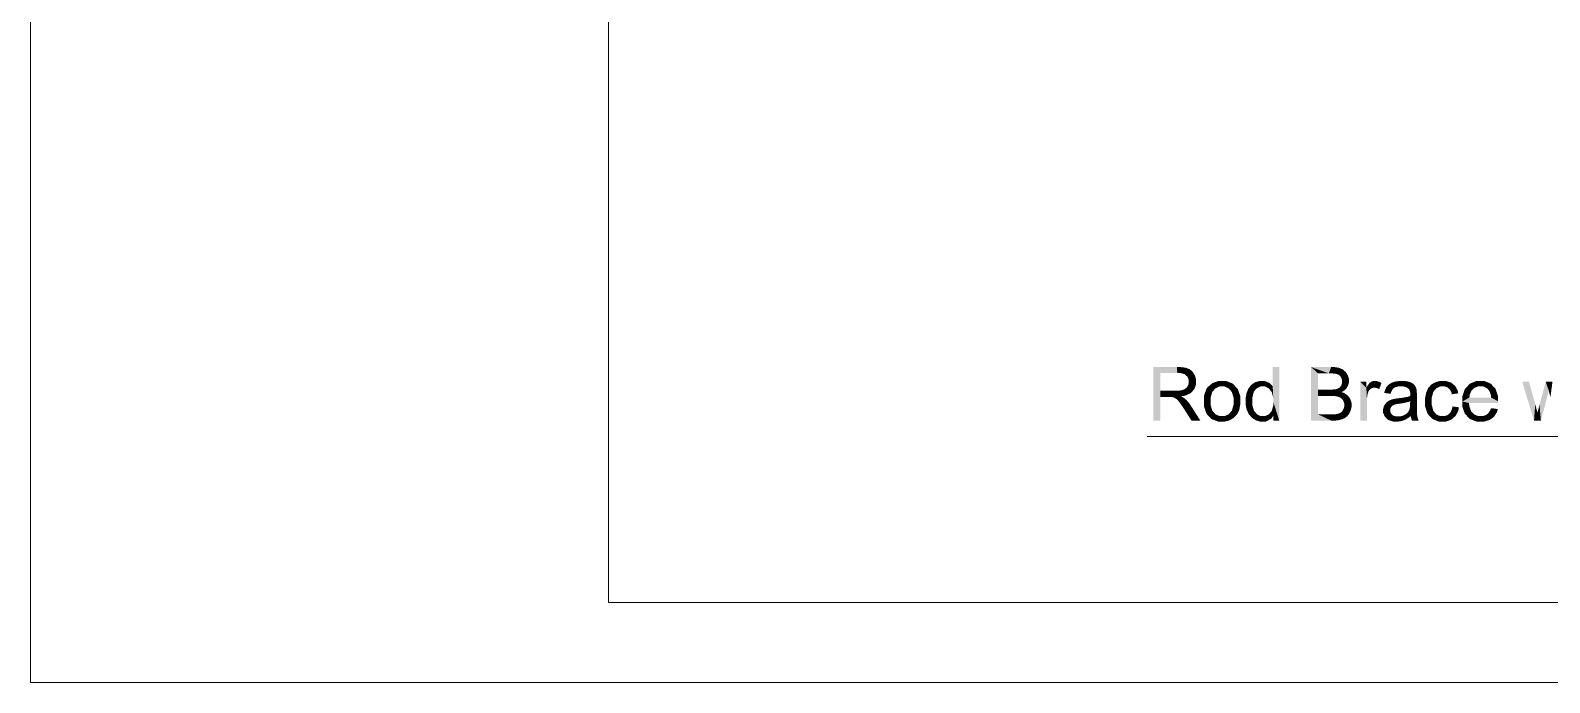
# Model space of a CAD drawing. Header units: millimetres. Extents: x 2 to 579, y 1 to 405.
# Drawn here: x 113 to 172.6, y 78.6 to 104.2 of the extents above; entities that cross this region are included whole.
import ezdxf

# ---------------------------------------------------------------- set-up
doc = ezdxf.new("R2010")
doc.units = ezdxf.units.MM
doc.linetypes.add('XKITLINE00', pattern=[0])
doc.layers.add('GraphicObject', color=6, linetype='Continuous', lineweight=0)
doc.layers.add('LinkedObject', color=7, linetype='Continuous', lineweight=0)

# ---------------------------------------------------------------- blocks, each defined once
blk = doc.blocks.new('*A3')
at = {"layer": 'GraphicObject', "color": 3, "linetype": 'XKITLINE00', "lineweight": 0}
for p, q in [((113.014, 217.521), (113.014, 78.569)), ((113.014, 78.569), (247.574, 78.569))]:
    blk.add_line(p, q, dxfattribs=at)
blk = doc.blocks.new('*A4')
at = {"layer": 'LinkedObject'}
for points in [[(157.354, 90.026), (157.076, 88.849), (157.076, 90.955)], [(157.076, 90.955), (157.354, 90.724), (157.354, 90.026)], [(158.019, 90.724), (157.076, 90.955), (158.008, 90.955)], [(157.354, 90.724), (157.076, 90.955), (158.019, 90.724)], [(158.008, 90.955), (158.136, 90.724), (158.019, 90.724)], [(158.362, 90.927), (158.008, 90.955), (158.148, 90.955)], [(158.435, 90.898), (158.008, 90.955), (158.362, 90.927)], [(158.308, 90.675), (158.008, 90.955), (158.435, 90.898)], [(158.136, 90.724), (158.008, 90.955), (158.308, 90.675)], [(158.435, 90.898), (158.362, 90.627), (158.308, 90.675)], [(158.508, 90.87), (158.362, 90.627), (158.435, 90.898)], [(158.362, 90.627), (158.508, 90.87), (158.416, 90.579)], [(158.416, 90.579), (158.508, 90.87), (158.669, 90.698)], [(158.669, 90.698), (158.47, 90.456), (158.416, 90.579)], [(158.713, 90.626), (158.47, 90.456), (158.669, 90.698)], [(158.757, 90.468), (158.47, 90.456), (158.713, 90.626)], [(158.669, 90.698), (158.508, 90.87), (158.625, 90.77)], [(162.023, 90.955), (161.764, 90.199), (161.764, 90.955)], [(162.023, 90.955), (161.787, 89.746), (161.764, 90.199)], [(161.787, 89.746), (162.023, 90.955), (162.023, 88.849)], [(163.268, 90.955), (163.546, 89.822), (163.268, 88.849)], [(163.546, 90.071), (163.546, 89.822), (163.268, 90.955)], [(163.268, 90.955), (163.546, 90.707), (163.546, 90.071)], [(163.967, 90.707), (163.268, 90.955), (164.058, 90.955)], [(163.546, 90.707), (163.268, 90.955), (163.967, 90.707)], [(163.967, 90.707), (164.058, 90.955), (164.081, 90.707)], [(164.058, 90.955), (164.242, 90.692), (164.081, 90.707)], [(164.179, 90.955), (164.242, 90.692), (164.058, 90.955)], [(164.372, 90.923), (164.242, 90.692), (164.179, 90.955)], [(164.242, 90.692), (164.372, 90.923), (164.288, 90.677)], [(164.288, 90.677), (164.372, 90.923), (164.335, 90.663)], [(164.335, 90.663), (164.372, 90.923), (164.445, 90.891)], [(164.445, 90.891), (164.407, 90.608), (164.335, 90.663)], [(164.518, 90.859), (164.407, 90.608), (164.445, 90.891)], [(164.633, 90.761), (164.407, 90.608), (164.518, 90.859)], [(164.674, 90.694), (164.407, 90.608), (164.633, 90.761)], [(164.407, 90.608), (164.674, 90.694), (164.432, 90.568)], [(164.674, 90.694), (164.458, 90.528), (164.432, 90.568)], [(164.458, 90.528), (164.674, 90.694), (164.483, 90.436)], [(164.483, 90.436), (164.674, 90.694), (164.757, 90.416)], [(164.757, 90.489), (164.674, 90.694), (164.715, 90.628)], [(164.757, 90.416), (164.674, 90.694), (164.757, 90.489)], [(157.354, 90.026), (157.354, 89.784), (157.076, 88.849)], [(157.677, 89.784), (157.354, 90.026), (157.952, 90.026)], [(157.354, 89.784), (157.354, 90.026), (157.677, 89.784)], [(157.677, 89.784), (157.952, 90.026), (157.73, 89.784)], [(157.73, 89.784), (157.952, 90.026), (157.808, 89.779)], [(157.808, 89.779), (157.952, 90.026), (157.831, 89.774)], [(157.831, 89.774), (157.952, 90.026), (157.864, 89.766)], [(157.864, 89.766), (157.952, 90.026), (157.927, 89.738)], [(157.927, 89.738), (157.952, 90.026), (158.047, 90.026)], [(157.927, 89.738), (158.047, 90.026), (157.958, 89.718)], [(158.047, 90.026), (158.164, 89.807), (157.958, 89.718)], [(158.197, 90.046), (158.164, 89.807), (158.047, 90.026)], [(158.164, 89.807), (158.197, 90.046), (158.316, 89.828)], [(158.25, 90.066), (158.612, 90.003), (158.197, 90.046)], [(158.539, 89.926), (158.197, 90.046), (158.612, 90.003)], [(158.316, 89.828), (158.197, 90.046), (158.539, 89.926)], [(158.304, 90.086), (158.612, 90.003), (158.25, 90.066)], [(158.612, 90.003), (158.304, 90.086), (158.386, 90.149)], [(158.414, 90.192), (158.612, 90.003), (158.386, 90.149)], [(158.442, 90.236), (158.612, 90.003), (158.414, 90.192)], [(158.442, 90.236), (158.757, 90.381), (158.612, 90.003)], [(158.47, 90.33), (158.757, 90.381), (158.442, 90.236)], [(158.757, 90.381), (158.47, 90.456), (158.757, 90.468)], [(158.47, 90.456), (158.757, 90.381), (158.47, 90.382)], [(158.757, 90.381), (158.47, 90.33), (158.47, 90.382)], [(158.612, 90.003), (158.757, 90.381), (158.684, 90.08)], [(158.684, 90.08), (158.757, 90.381), (158.757, 90.269)], [(159.299, 90.24), (159.064, 89.613), (159.182, 90.138)], [(159.393, 89.978), (159.064, 89.613), (159.299, 90.24)], [(159.182, 90.138), (159.064, 89.613), (159.064, 89.825)], [(159.637, 90.41), (159.299, 90.24), (159.398, 90.325)], [(159.779, 90.41), (159.299, 90.24), (159.637, 90.41)], [(159.682, 90.195), (159.299, 90.24), (159.779, 90.41)], [(159.299, 90.24), (159.521, 90.122), (159.457, 90.05)], [(159.521, 90.122), (159.299, 90.24), (159.682, 90.195)], [(159.393, 89.978), (159.299, 90.24), (159.457, 90.05)], [(159.682, 90.195), (159.779, 90.41), (159.779, 90.195)], [(159.779, 90.41), (159.874, 90.195), (159.779, 90.195)], [(160.193, 90.307), (159.779, 90.41), (159.936, 90.41)], [(160.292, 90.204), (159.779, 90.41), (160.193, 90.307)], [(160.034, 90.122), (159.779, 90.41), (160.292, 90.204)], [(159.874, 90.195), (159.779, 90.41), (160.034, 90.122)], [(160.034, 90.122), (160.292, 90.204), (160.098, 90.049)], [(160.292, 90.204), (160.162, 89.976), (160.098, 90.049)], [(160.162, 89.976), (160.292, 90.204), (160.226, 89.762)], [(160.226, 89.762), (160.292, 90.204), (160.492, 89.634)], [(160.492, 89.816), (160.292, 90.204), (160.392, 90.101)], [(160.492, 89.634), (160.292, 90.204), (160.492, 89.816)], [(160.776, 90.026), (160.7, 89.611), (160.738, 89.933)], [(161.023, 89.984), (160.7, 89.611), (160.776, 90.026)], [(160.814, 90.119), (161.081, 90.054), (160.776, 90.026)], [(160.776, 90.026), (161.081, 90.054), (161.023, 89.984)], [(160.928, 90.261), (161.081, 90.054), (160.814, 90.119)], [(161.139, 90.125), (160.928, 90.261), (161.004, 90.311)], [(161.081, 90.054), (160.928, 90.261), (161.139, 90.125)], [(161.08, 90.36), (161.283, 90.195), (161.004, 90.311)], [(161.004, 90.311), (161.283, 90.195), (161.139, 90.125)], [(161.25, 90.41), (161.283, 90.195), (161.08, 90.36)], [(161.344, 90.41), (161.283, 90.195), (161.25, 90.41)], [(161.283, 90.195), (161.344, 90.41), (161.369, 90.195)], [(161.344, 90.41), (161.458, 90.195), (161.369, 90.195)], [(161.413, 90.41), (161.458, 90.195), (161.344, 90.41)], [(161.535, 90.381), (161.458, 90.195), (161.413, 90.41)], [(161.589, 90.351), (161.458, 90.195), (161.535, 90.381)], [(161.589, 90.351), (161.606, 90.122), (161.458, 90.195)], [(161.643, 90.322), (161.606, 90.122), (161.589, 90.351)], [(161.73, 90.246), (161.606, 90.122), (161.643, 90.322)], [(161.764, 90.199), (161.606, 90.122), (161.73, 90.246)], [(161.606, 90.122), (161.764, 90.199), (161.666, 90.049)], [(161.666, 90.049), (161.764, 90.199), (161.727, 89.975)], [(161.764, 90.199), (161.787, 89.746), (161.727, 89.975)], [(164.034, 89.822), (163.546, 90.071), (164.002, 90.071)], [(163.546, 89.822), (163.546, 90.071), (164.034, 89.822)], [(164.134, 89.822), (164.002, 90.071), (164.095, 90.071)], [(164.034, 89.822), (164.002, 90.071), (164.134, 89.822)], [(164.228, 90.083), (164.463, 89.97), (164.095, 90.071)], [(164.095, 90.071), (164.463, 89.97), (164.134, 89.822)], [(164.268, 90.095), (164.536, 90.006), (164.228, 90.083)], [(164.463, 89.97), (164.228, 90.083), (164.536, 90.006)], [(164.322, 90.111), (164.536, 90.006), (164.268, 90.095)], [(164.402, 90.163), (164.683, 90.162), (164.322, 90.111)], [(164.322, 90.111), (164.683, 90.162), (164.536, 90.006)], [(164.429, 90.2), (164.683, 90.162), (164.402, 90.163)], [(164.683, 90.162), (164.429, 90.2), (164.456, 90.237)], [(164.456, 90.237), (164.757, 90.416), (164.683, 90.162)], [(164.483, 90.328), (164.757, 90.416), (164.456, 90.237)], [(164.757, 90.416), (164.483, 90.384), (164.483, 90.436)], [(164.483, 90.384), (164.757, 90.416), (164.483, 90.328)], [(164.536, 90.006), (164.683, 90.162), (164.647, 90.103)], [(164.683, 90.162), (164.757, 90.416), (164.72, 90.222)], [(164.72, 90.222), (164.757, 90.416), (164.757, 90.349)], [(165.205, 90.376), (165.439, 90.144), (165.205, 88.849)], [(165.439, 90.144), (165.205, 90.376), (165.439, 90.376)], [(165.205, 88.849), (165.439, 90.144), (165.464, 88.849)], [(165.603, 90.358), (165.439, 90.144), (165.565, 90.332)], [(165.712, 90.142), (165.439, 90.144), (165.603, 90.358)], [(165.565, 90.332), (165.439, 90.144), (165.483, 90.225)], [(165.439, 90.144), (165.464, 89.648), (165.464, 88.849)], [(165.464, 89.648), (165.439, 90.144), (165.464, 89.73)], [(165.464, 89.73), (165.439, 90.144), (165.486, 89.881)], [(165.486, 89.881), (165.439, 90.144), (165.507, 89.95)], [(165.507, 89.95), (165.439, 90.144), (165.521, 89.995)], [(165.521, 89.995), (165.439, 90.144), (165.569, 90.066)], [(165.569, 90.066), (165.439, 90.144), (165.603, 90.091)], [(165.603, 90.091), (165.439, 90.144), (165.636, 90.117)], [(165.636, 90.117), (165.439, 90.144), (165.712, 90.142)], [(165.64, 90.384), (165.754, 90.142), (165.603, 90.358)], [(165.603, 90.358), (165.754, 90.142), (165.712, 90.142)], [(165.723, 90.41), (165.754, 90.142), (165.64, 90.384)], [(165.768, 90.41), (165.754, 90.142), (165.723, 90.41)], [(165.768, 90.41), (165.801, 90.142), (165.754, 90.142)], [(165.965, 90.368), (165.768, 90.41), (165.833, 90.41)], [(166.033, 90.327), (165.768, 90.41), (165.965, 90.368)], [(165.896, 90.115), (165.768, 90.41), (166.033, 90.327)], [(165.801, 90.142), (165.768, 90.41), (165.896, 90.115)], [(165.896, 90.115), (166.033, 90.327), (165.943, 90.088)], [(166.256, 90.202), (166.142, 89.94), (166.216, 90.152)], [(166.48, 90.1), (166.142, 89.94), (166.256, 90.202)], [(166.216, 90.152), (166.142, 89.94), (166.159, 90.021)], [(166.416, 89.987), (166.142, 89.94), (166.48, 90.1)], [(166.295, 90.252), (166.567, 90.163), (166.256, 90.202)], [(166.48, 90.1), (166.256, 90.202), (166.523, 90.131)], [(166.523, 90.131), (166.256, 90.202), (166.567, 90.163)], [(166.409, 90.329), (166.567, 90.163), (166.295, 90.252)], [(166.484, 90.356), (166.567, 90.163), (166.409, 90.329)], [(166.732, 90.41), (166.484, 90.356), (166.559, 90.383)], [(166.701, 90.195), (166.484, 90.356), (166.732, 90.41)], [(166.567, 90.163), (166.484, 90.356), (166.701, 90.195)], [(166.701, 90.195), (166.732, 90.41), (166.792, 90.195)], [(166.792, 90.195), (166.732, 90.41), (166.89, 90.195)], [(166.83, 90.41), (166.89, 90.195), (166.732, 90.41)], [(167.087, 90.387), (166.83, 90.41), (166.928, 90.41)], [(167.148, 90.364), (166.83, 90.41), (167.087, 90.387)], [(167.037, 90.151), (166.83, 90.41), (167.148, 90.364)], [(166.89, 90.195), (166.83, 90.41), (167.037, 90.151)], [(167.037, 90.151), (167.148, 90.364), (167.086, 90.108)], [(167.086, 90.108), (167.148, 90.364), (167.123, 90.075)], [(167.148, 90.364), (167.159, 89.964), (167.123, 90.075)], [(167.327, 90.248), (167.159, 89.964), (167.148, 90.364)], [(167.299, 90.283), (167.148, 90.364), (167.209, 90.341)], [(167.327, 90.248), (167.148, 90.364), (167.299, 90.283)], [(167.159, 89.845), (167.414, 90.039), (167.158, 89.818)], [(167.158, 89.818), (167.414, 90.039), (167.159, 89.616)], [(167.356, 90.213), (167.159, 89.964), (167.327, 90.248)], [(167.396, 90.125), (167.159, 89.964), (167.356, 90.213)], [(167.408, 90.072), (167.159, 89.964), (167.396, 90.125)], [(167.159, 89.964), (167.408, 90.072), (167.414, 90.039)], [(167.159, 89.964), (167.414, 90.039), (167.159, 89.885)], [(167.159, 89.885), (167.414, 90.039), (167.159, 89.878)], [(167.159, 89.878), (167.414, 90.039), (167.159, 89.845)], [(167.421, 89.92), (167.159, 89.616), (167.414, 90.039)], [(167.825, 90.039), (167.743, 89.607), (167.784, 89.947)], [(168.069, 89.987), (167.743, 89.607), (167.825, 90.039)], [(167.865, 90.132), (168.13, 90.057), (167.825, 90.039)], [(167.825, 90.039), (168.13, 90.057), (168.069, 89.987)], [(167.99, 90.271), (168.13, 90.057), (167.865, 90.132)], [(168.191, 90.127), (167.99, 90.271), (168.073, 90.317)], [(168.13, 90.057), (167.99, 90.271), (168.191, 90.127)], [(168.157, 90.363), (168.349, 90.197), (168.073, 90.317)], [(168.073, 90.317), (168.349, 90.197), (168.191, 90.127)], [(168.338, 90.41), (168.349, 90.197), (168.157, 90.363)], [(168.437, 90.41), (168.349, 90.197), (168.338, 90.41)], [(168.349, 90.197), (168.437, 90.41), (168.447, 90.197)], [(168.437, 90.41), (168.511, 90.197), (168.447, 90.197)], [(168.763, 90.347), (168.437, 90.41), (168.561, 90.41)], [(168.842, 90.284), (168.437, 90.41), (168.763, 90.347)], [(168.621, 90.158), (168.437, 90.41), (168.842, 90.284)], [(168.511, 90.197), (168.437, 90.41), (168.621, 90.158)], [(168.621, 90.158), (168.842, 90.284), (168.667, 90.119)], [(168.842, 90.284), (168.712, 90.08), (168.667, 90.119)], [(168.712, 90.08), (168.842, 90.284), (168.776, 89.965)], [(168.776, 89.965), (168.842, 90.284), (169.044, 89.925)], [(169.022, 90.041), (168.842, 90.284), (168.921, 90.221)], [(169.044, 89.925), (168.842, 90.284), (169.022, 90.041)], [(169.402, 90.197), (169.204, 89.792), (169.303, 90.091)], [(169.558, 90.018), (169.204, 89.792), (169.402, 90.197)], [(169.501, 90.303), (169.679, 90.137), (169.402, 90.197)], [(169.402, 90.197), (169.679, 90.137), (169.558, 90.018)], [(169.916, 90.41), (169.501, 90.303), (169.758, 90.41)], [(169.829, 90.197), (169.501, 90.303), (169.916, 90.41)], [(169.679, 90.137), (169.501, 90.303), (169.829, 90.197)], [(169.829, 90.197), (169.916, 90.41), (169.918, 90.197)], [(169.916, 90.41), (170.016, 90.197), (169.918, 90.197)], [(170.319, 90.306), (169.916, 90.41), (170.069, 90.41)], [(170.415, 90.201), (169.916, 90.41), (170.319, 90.306)], [(170.176, 90.122), (169.916, 90.41), (170.415, 90.201)], [(170.016, 90.197), (169.916, 90.41), (170.176, 90.122)], [(170.176, 90.122), (170.415, 90.201), (170.238, 90.048)], [(170.415, 90.201), (170.278, 90), (170.238, 90.048)], [(170.278, 90), (170.415, 90.201), (170.327, 89.855)], [(170.327, 89.855), (170.415, 90.201), (170.609, 89.804)], [(170.609, 89.804), (170.415, 90.201), (170.512, 90.097)], [(171.823, 90.376), (172.02, 88.849), (171.556, 90.376)], [(172.066, 89.494), (172.02, 88.849), (171.823, 90.376)], [(172.48, 90.376), (172.6, 90.024), (172.234, 89.481)], [(172.234, 89.481), (172.6, 90.024), (172.288, 88.849)], [(172.743, 90.376), (172.6, 90.024), (172.48, 90.376)], [(172.6, 90.024), (172.743, 90.376), (172.661, 89.762)], [(157.076, 88.849), (157.354, 89.784), (157.354, 88.849)], [(157.958, 89.718), (158.164, 89.807), (157.99, 89.698)], [(158.164, 89.807), (158.06, 89.628), (157.99, 89.698)], [(158.219, 89.781), (158.06, 89.628), (158.164, 89.807)], [(158.06, 89.628), (158.219, 89.781), (158.1, 89.578)], [(158.1, 89.578), (158.219, 89.781), (158.139, 89.527)], [(158.139, 89.527), (158.219, 89.781), (158.332, 89.703)], [(158.332, 89.703), (158.24, 89.382), (158.139, 89.527)], [(158.332, 89.703), (158.219, 89.781), (158.303, 89.728)], [(158.393, 89.647), (158.24, 89.382), (158.332, 89.703)], [(158.508, 89.507), (158.24, 89.382), (158.393, 89.647)], [(158.24, 89.382), (158.508, 89.507), (158.3, 89.287)], [(158.3, 89.287), (158.508, 89.507), (158.563, 89.422)], [(159.329, 89.759), (159.064, 89.613), (159.393, 89.978)], [(159.064, 89.613), (159.329, 89.759), (159.329, 89.612)], [(159.064, 89.613), (159.261, 89.021), (159.064, 89.419)], [(159.329, 89.466), (159.261, 89.021), (159.064, 89.613)], [(159.329, 89.466), (159.064, 89.613), (159.329, 89.612)], [(159.393, 89.247), (159.261, 89.021), (159.329, 89.466)], [(160.163, 89.248), (160.492, 89.634), (160.404, 89.171)], [(160.226, 89.471), (160.492, 89.634), (160.163, 89.248)], [(160.226, 89.762), (160.492, 89.634), (160.226, 89.621)], [(160.492, 89.634), (160.226, 89.471), (160.226, 89.621)], [(160.404, 89.171), (160.492, 89.634), (160.448, 89.255)], [(160.448, 89.255), (160.492, 89.634), (160.492, 89.487)], [(160.966, 89.762), (160.7, 89.611), (161.023, 89.984)], [(160.738, 89.933), (160.7, 89.611), (160.7, 89.725)], [(160.7, 89.611), (160.966, 89.762), (160.966, 89.611)], [(160.7, 89.611), (160.966, 89.464), (160.7, 89.494)], [(160.966, 89.464), (160.7, 89.611), (160.966, 89.611)], [(160.7, 89.494), (160.966, 89.464), (160.742, 89.287)], [(160.742, 89.287), (160.966, 89.464), (160.784, 89.197)], [(160.784, 89.197), (160.966, 89.464), (161.027, 89.246)], [(161.787, 89.447), (162.023, 88.849), (161.728, 89.236)], [(161.787, 89.746), (162.023, 88.849), (161.787, 89.589)], [(161.787, 89.589), (162.023, 88.849), (161.787, 89.447)], [(163.268, 88.849), (163.546, 89.822), (163.546, 89.098)], [(164.134, 89.822), (164.463, 89.97), (164.289, 89.805)], [(164.463, 89.97), (164.342, 89.787), (164.289, 89.805)], [(164.342, 89.787), (164.463, 89.97), (164.396, 89.769)], [(164.396, 89.769), (164.463, 89.97), (164.48, 89.708)], [(164.704, 89.846), (164.463, 89.97), (164.558, 89.942)], [(164.48, 89.708), (164.463, 89.97), (164.704, 89.846)], [(164.48, 89.708), (164.704, 89.846), (164.51, 89.665)], [(164.51, 89.665), (164.704, 89.846), (164.541, 89.621)], [(164.541, 89.621), (164.704, 89.846), (164.755, 89.779)], [(164.755, 89.779), (164.571, 89.519), (164.541, 89.621)], [(164.55, 89.321), (164.858, 89.46), (164.795, 89.185)], [(164.571, 89.41), (164.858, 89.46), (164.55, 89.321)], [(164.806, 89.711), (164.571, 89.519), (164.755, 89.779)], [(164.858, 89.552), (164.571, 89.519), (164.806, 89.711)], [(164.858, 89.46), (164.571, 89.519), (164.858, 89.552)], [(164.571, 89.519), (164.858, 89.46), (164.571, 89.46)], [(164.858, 89.46), (164.571, 89.41), (164.571, 89.46)], [(164.795, 89.185), (164.858, 89.46), (164.826, 89.248)], [(164.826, 89.248), (164.858, 89.46), (164.858, 89.386)], [(166.149, 89.457), (166.098, 89.252), (166.123, 89.41)], [(166.392, 89.355), (166.098, 89.252), (166.149, 89.457)], [(166.142, 89.94), (166.416, 89.987), (166.395, 89.906)], [(166.174, 89.503), (166.41, 89.382), (166.149, 89.457)], [(166.149, 89.457), (166.41, 89.382), (166.392, 89.355)], [(166.241, 89.577), (166.41, 89.382), (166.174, 89.503)], [(166.428, 89.41), (166.241, 89.577), (166.282, 89.605)], [(166.41, 89.382), (166.241, 89.577), (166.428, 89.41)], [(166.324, 89.633), (166.479, 89.452), (166.282, 89.605)], [(166.282, 89.605), (166.479, 89.452), (166.428, 89.41)], [(166.416, 89.676), (166.479, 89.452), (166.324, 89.633)], [(166.468, 89.69), (166.479, 89.452), (166.416, 89.676)], [(166.506, 89.7), (166.545, 89.481), (166.468, 89.69)], [(166.479, 89.452), (166.468, 89.69), (166.512, 89.466)], [(166.512, 89.466), (166.468, 89.69), (166.545, 89.481)], [(166.621, 89.72), (166.658, 89.507), (166.506, 89.7)], [(166.506, 89.7), (166.658, 89.507), (166.545, 89.481)], [(166.698, 89.729), (166.737, 89.518), (166.621, 89.72)], [(166.621, 89.72), (166.737, 89.518), (166.658, 89.507)], [(166.854, 89.748), (166.878, 89.538), (166.698, 89.729)], [(166.698, 89.729), (166.878, 89.538), (166.737, 89.518)], [(167.084, 89.792), (167.159, 89.616), (166.854, 89.748)], [(166.854, 89.748), (167.159, 89.616), (166.878, 89.538)], [(166.878, 89.538), (167.159, 89.616), (167.089, 89.587)], [(167.158, 89.818), (167.159, 89.616), (167.084, 89.792)], [(167.137, 89.306), (167.421, 89.489), (167.421, 89.309)], [(167.158, 89.435), (167.421, 89.489), (167.137, 89.306)], [(167.421, 89.834), (167.158, 89.521), (167.159, 89.616)], [(167.421, 89.489), (167.158, 89.521), (167.421, 89.834)], [(167.421, 89.489), (167.158, 89.435), (167.158, 89.521)], [(167.421, 89.834), (167.159, 89.616), (167.421, 89.92)], [(168.008, 89.766), (167.743, 89.607), (168.069, 89.987)], [(167.784, 89.947), (167.743, 89.607), (167.743, 89.73)], [(167.743, 89.607), (168.008, 89.766), (168.008, 89.614)], [(168.008, 89.46), (167.743, 89.607), (168.008, 89.614)], [(167.743, 89.607), (167.933, 89.02), (167.743, 89.416)], [(168.008, 89.46), (167.933, 89.02), (167.743, 89.607)], [(168.067, 89.237), (167.933, 89.02), (168.008, 89.46)], [(168.776, 89.965), (169.044, 89.925), (168.794, 89.887)], [(169.491, 89.859), (169.204, 89.792), (169.558, 90.018)], [(169.204, 89.792), (169.491, 89.859), (169.484, 89.759)], [(169.484, 89.759), (169.204, 89.6), (169.204, 89.792)], [(169.484, 89.759), (170.609, 89.615), (169.204, 89.6)], [(170.609, 89.604), (169.204, 89.6), (170.609, 89.615)], [(170.608, 89.569), (169.204, 89.6), (170.609, 89.604)], [(169.204, 89.6), (169.4, 89.022), (169.204, 89.414)], [(169.477, 89.421), (169.4, 89.022), (169.204, 89.6)], [(169.477, 89.421), (169.204, 89.6), (169.47, 89.546)], [(170.608, 89.546), (169.204, 89.6), (170.608, 89.569)], [(169.47, 89.546), (169.204, 89.6), (170.608, 89.546)], [(170.335, 89.759), (170.609, 89.615), (169.484, 89.759)], [(170.327, 89.855), (170.609, 89.804), (170.335, 89.759)], [(170.609, 89.615), (170.335, 89.759), (170.609, 89.804)], [(172.154, 89.167), (172.02, 88.849), (172.066, 89.494)], [(172.234, 89.481), (172.288, 88.849), (172.197, 89.336)], [(158.3, 89.287), (158.563, 89.422), (158.579, 88.849)], [(158.579, 88.849), (158.563, 89.422), (158.927, 88.849)], [(159.064, 89.419), (159.261, 89.021), (159.163, 89.124)], [(159.261, 89.021), (159.393, 89.247), (159.457, 89.174)], [(159.521, 89.101), (159.261, 89.021), (159.457, 89.174)], [(159.521, 89.101), (159.779, 88.816), (159.261, 89.021)], [(159.261, 89.021), (159.779, 88.816), (159.36, 88.918)], [(159.36, 88.918), (159.779, 88.816), (159.619, 88.816)], [(159.682, 89.028), (159.779, 88.816), (159.521, 89.101)], [(159.779, 88.816), (159.682, 89.028), (159.779, 89.028)], [(159.779, 88.816), (159.875, 89.028), (159.878, 88.816)], [(159.875, 89.028), (159.779, 88.816), (159.779, 89.028)], [(160.147, 88.909), (159.875, 89.028), (160.035, 89.101)], [(160.062, 88.862), (159.875, 89.028), (160.147, 88.909)], [(159.878, 88.816), (159.875, 89.028), (160.062, 88.862)], [(160.099, 89.175), (160.231, 88.956), (160.035, 89.101)], [(160.035, 89.101), (160.231, 88.956), (160.147, 88.909)], [(160.404, 89.171), (160.099, 89.175), (160.163, 89.248)], [(160.359, 89.087), (160.099, 89.175), (160.404, 89.171)], [(160.231, 88.956), (160.099, 89.175), (160.359, 89.087)], [(161.027, 89.246), (160.945, 88.966), (160.784, 89.197)], [(160.784, 89.197), (160.945, 88.966), (160.826, 89.107)], [(161.089, 89.173), (160.945, 88.966), (161.027, 89.246)], [(160.945, 88.966), (161.089, 89.173), (161.021, 88.916)], [(161.021, 88.916), (161.089, 89.173), (161.151, 89.101)], [(161.151, 89.101), (161.356, 88.816), (161.021, 88.916)], [(161.021, 88.916), (161.356, 88.816), (161.098, 88.866)], [(161.098, 88.866), (161.356, 88.816), (161.265, 88.816)], [(161.297, 89.028), (161.356, 88.816), (161.151, 89.101)], [(161.356, 88.816), (161.297, 89.028), (161.381, 89.028)], [(161.356, 88.816), (161.783, 89.043), (161.497, 88.816)], [(161.465, 89.028), (161.783, 89.043), (161.356, 88.816)], [(161.465, 89.028), (161.356, 88.816), (161.381, 89.028)], [(161.609, 89.097), (161.783, 89.043), (161.465, 89.028)], [(161.497, 88.816), (161.783, 89.043), (161.71, 88.929)], [(161.783, 89.043), (161.609, 89.097), (161.669, 89.167)], [(161.728, 89.236), (161.783, 89.043), (161.669, 89.167)], [(161.728, 89.236), (162.023, 88.849), (161.783, 89.043)], [(161.783, 89.043), (162.023, 88.849), (161.783, 88.849)], [(163.546, 89.098), (164.07, 88.849), (163.268, 88.849)], [(164.071, 89.098), (164.07, 88.849), (163.546, 89.098)], [(164.071, 89.098), (164.171, 88.849), (164.07, 88.849)], [(164.139, 89.098), (164.171, 88.849), (164.071, 89.098)], [(164.234, 89.103), (164.341, 88.867), (164.139, 89.098)], [(164.139, 89.098), (164.341, 88.867), (164.171, 88.849)], [(164.261, 89.108), (164.341, 88.867), (164.234, 89.103)], [(164.41, 88.884), (164.261, 89.108), (164.31, 89.116)], [(164.341, 88.867), (164.261, 89.108), (164.41, 88.884)], [(164.39, 89.145), (164.641, 88.989), (164.31, 89.116)], [(164.31, 89.116), (164.641, 88.989), (164.41, 88.884)], [(164.423, 89.165), (164.641, 88.989), (164.39, 89.145)], [(164.41, 88.884), (164.641, 88.989), (164.479, 88.902)], [(164.641, 88.989), (164.423, 89.165), (164.455, 89.185)], [(164.509, 89.244), (164.795, 89.185), (164.455, 89.185)], [(164.455, 89.185), (164.795, 89.185), (164.641, 88.989)], [(164.479, 88.902), (164.641, 88.989), (164.595, 88.954)], [(164.529, 89.282), (164.795, 89.185), (164.509, 89.244)], [(164.795, 89.185), (164.529, 89.282), (164.55, 89.321)], [(164.641, 88.989), (164.795, 89.185), (164.687, 89.023)], [(164.687, 89.023), (164.795, 89.185), (164.764, 89.121)], [(166.123, 89.41), (166.098, 89.252), (166.098, 89.308)], [(166.374, 89.293), (166.098, 89.252), (166.392, 89.355)], [(166.098, 89.252), (166.374, 89.293), (166.374, 89.259)], [(166.374, 89.207), (166.098, 89.252), (166.374, 89.259)], [(166.098, 89.252), (166.374, 89.207), (166.098, 89.157)], [(166.098, 89.157), (166.374, 89.207), (166.165, 89)], [(166.165, 89), (166.374, 89.207), (166.233, 88.938)], [(166.233, 88.938), (166.374, 89.207), (166.413, 89.121)], [(166.413, 89.121), (166.3, 88.877), (166.233, 88.938)], [(166.452, 89.087), (166.3, 88.877), (166.413, 89.121)], [(166.491, 89.052), (166.3, 88.877), (166.452, 89.087)], [(166.3, 88.877), (166.491, 89.052), (166.493, 88.816)], [(166.619, 88.816), (166.491, 89.052), (166.605, 89.018)], [(166.493, 88.816), (166.491, 89.052), (166.619, 88.816)], [(166.605, 89.018), (166.695, 88.816), (166.619, 88.816)], [(166.681, 89.018), (166.695, 88.816), (166.605, 89.018)], [(166.755, 89.018), (166.695, 88.816), (166.681, 89.018)], [(166.695, 88.816), (166.755, 89.018), (166.837, 88.841)], [(166.903, 88.865), (166.755, 89.018), (166.888, 89.05)], [(166.837, 88.841), (166.755, 89.018), (166.903, 88.865)], [(167.181, 89.037), (166.888, 89.05), (166.946, 89.083)], [(167.108, 88.976), (166.888, 89.05), (167.181, 89.037)], [(166.97, 88.89), (166.888, 89.05), (167.108, 88.976)], [(166.903, 88.865), (166.888, 89.05), (166.97, 88.89)], [(167.004, 89.116), (167.429, 89.081), (166.946, 89.083)], [(167.429, 89.081), (167.181, 89.037), (166.946, 89.083)], [(167.004, 89.116), (167.421, 89.309), (167.429, 89.081)], [(167.089, 89.205), (167.421, 89.309), (167.004, 89.116)], [(167.116, 89.262), (167.421, 89.309), (167.089, 89.205)], [(167.421, 89.309), (167.116, 89.262), (167.137, 89.306)], [(167.181, 89.037), (167.429, 89.081), (167.186, 88.983)], [(167.186, 88.983), (167.429, 89.081), (167.437, 89.033)], [(167.437, 89.033), (167.213, 88.889), (167.186, 88.983)], [(167.445, 88.985), (167.213, 88.889), (167.437, 89.033)], [(167.445, 88.985), (167.233, 88.849), (167.213, 88.889)], [(167.478, 88.893), (167.233, 88.849), (167.445, 88.985)], [(167.233, 88.849), (167.478, 88.893), (167.503, 88.849)], [(167.743, 89.416), (167.933, 89.02), (167.838, 89.123)], [(167.933, 89.02), (168.067, 89.237), (168.126, 89.168)], [(168.184, 89.098), (167.933, 89.02), (168.126, 89.168)], [(168.184, 89.098), (168.436, 88.816), (167.933, 89.02)], [(167.933, 89.02), (168.436, 88.816), (168.028, 88.918)], [(168.028, 88.918), (168.436, 88.816), (168.279, 88.816)], [(168.338, 89.028), (168.436, 88.816), (168.184, 89.098)], [(168.436, 88.816), (168.338, 89.028), (168.432, 89.028)], [(168.508, 89.028), (168.436, 88.816), (168.432, 89.028)], [(168.508, 89.028), (168.857, 88.964), (168.436, 88.816)], [(168.436, 88.816), (168.857, 88.964), (168.56, 88.816)], [(168.635, 89.075), (168.857, 88.964), (168.508, 89.028)], [(168.56, 88.816), (168.857, 88.964), (168.771, 88.89)], [(168.857, 88.964), (168.635, 89.075), (168.686, 89.122)], [(168.737, 89.168), (168.857, 88.964), (168.686, 89.122)], [(168.737, 89.168), (169.07, 89.376), (168.857, 88.964)], [(168.801, 89.312), (169.07, 89.376), (168.737, 89.168)], [(169.07, 89.376), (168.801, 89.312), (168.815, 89.409)], [(168.857, 88.964), (169.07, 89.376), (168.942, 89.039)], [(168.942, 89.039), (169.07, 89.376), (169.049, 89.244)], [(169.204, 89.414), (169.4, 89.022), (169.302, 89.125)], [(169.548, 89.228), (169.4, 89.022), (169.477, 89.421)], [(169.4, 89.022), (169.548, 89.228), (169.498, 88.919)], [(169.612, 89.162), (169.498, 88.919), (169.548, 89.228)], [(169.676, 89.095), (169.498, 88.919), (169.612, 89.162)], [(169.676, 89.095), (169.93, 88.816), (169.498, 88.919)], [(169.498, 88.919), (169.93, 88.816), (169.763, 88.816)], [(169.835, 89.028), (169.93, 88.816), (169.676, 89.095)], [(169.931, 89.028), (169.93, 88.816), (169.835, 89.028)], [(170.002, 89.028), (170.367, 88.945), (169.93, 88.816)], [(170.002, 89.028), (169.93, 88.816), (169.931, 89.028)], [(169.93, 88.816), (170.367, 88.945), (170.063, 88.816)], [(170.123, 89.066), (170.367, 88.945), (170.002, 89.028)], [(170.063, 88.816), (170.367, 88.945), (170.281, 88.88)], [(170.173, 89.103), (170.452, 89.009), (170.123, 89.066)], [(170.367, 88.945), (170.123, 89.066), (170.452, 89.009)], [(170.223, 89.141), (170.452, 89.009), (170.173, 89.103)], [(170.223, 89.141), (170.6, 89.308), (170.452, 89.009)], [(170.303, 89.26), (170.6, 89.308), (170.223, 89.141)], [(170.6, 89.308), (170.303, 89.26), (170.332, 89.342)], [(170.452, 89.009), (170.6, 89.308), (170.569, 89.191)], [(172.02, 88.849), (172.154, 89.167), (172.288, 88.849)], [(172.157, 89.179), (172.288, 88.849), (172.154, 89.167)], [(172.197, 89.336), (172.288, 88.849), (172.157, 89.179)]]:
    blk.add_hatch(color=7, dxfattribs=at).paths.add_polyline_path(points, flags=17)
at = {"layer": 'LinkedObject', "color": 2, "linetype": 'XKITLINE00', "lineweight": 0}
for p, q in [((135.694, 81.712), (135.694, 153.204)), ((219.846, 81.712), (135.694, 81.712))]:
    blk.add_line(p, q, dxfattribs=at)
at = {"layer": 'LinkedObject', "color": 7, "linetype": 'XKITLINE00', "lineweight": 0}
for p, q in [((156.844, 88.226), (158.967, 88.226)), ((158.967, 88.226), (160.601, 88.226)), ((160.601, 88.226), (162.236, 88.226)), ((162.236, 88.226), (163.053, 88.226)), ((163.053, 88.226), (165.013, 88.226)), ((165.013, 88.226), (165.993, 88.226)), ((165.993, 88.226), (167.627, 88.226)), ((167.627, 88.226), (169.097, 88.226)), ((169.097, 88.226), (170.731, 88.226)), ((170.731, 88.226), (171.548, 88.226)), ((171.548, 88.226), (173.671, 88.226))]:
    blk.add_line(p, q, dxfattribs=at)

msp = doc.modelspace()

# ---------------------------------------------------------------- block references
at = {"lineweight": 0}
for name in ['*A3', '*A4']:
    msp.add_blockref(name, (0, 0), dxfattribs=at)

doc.saveas('drawing.dxf')
